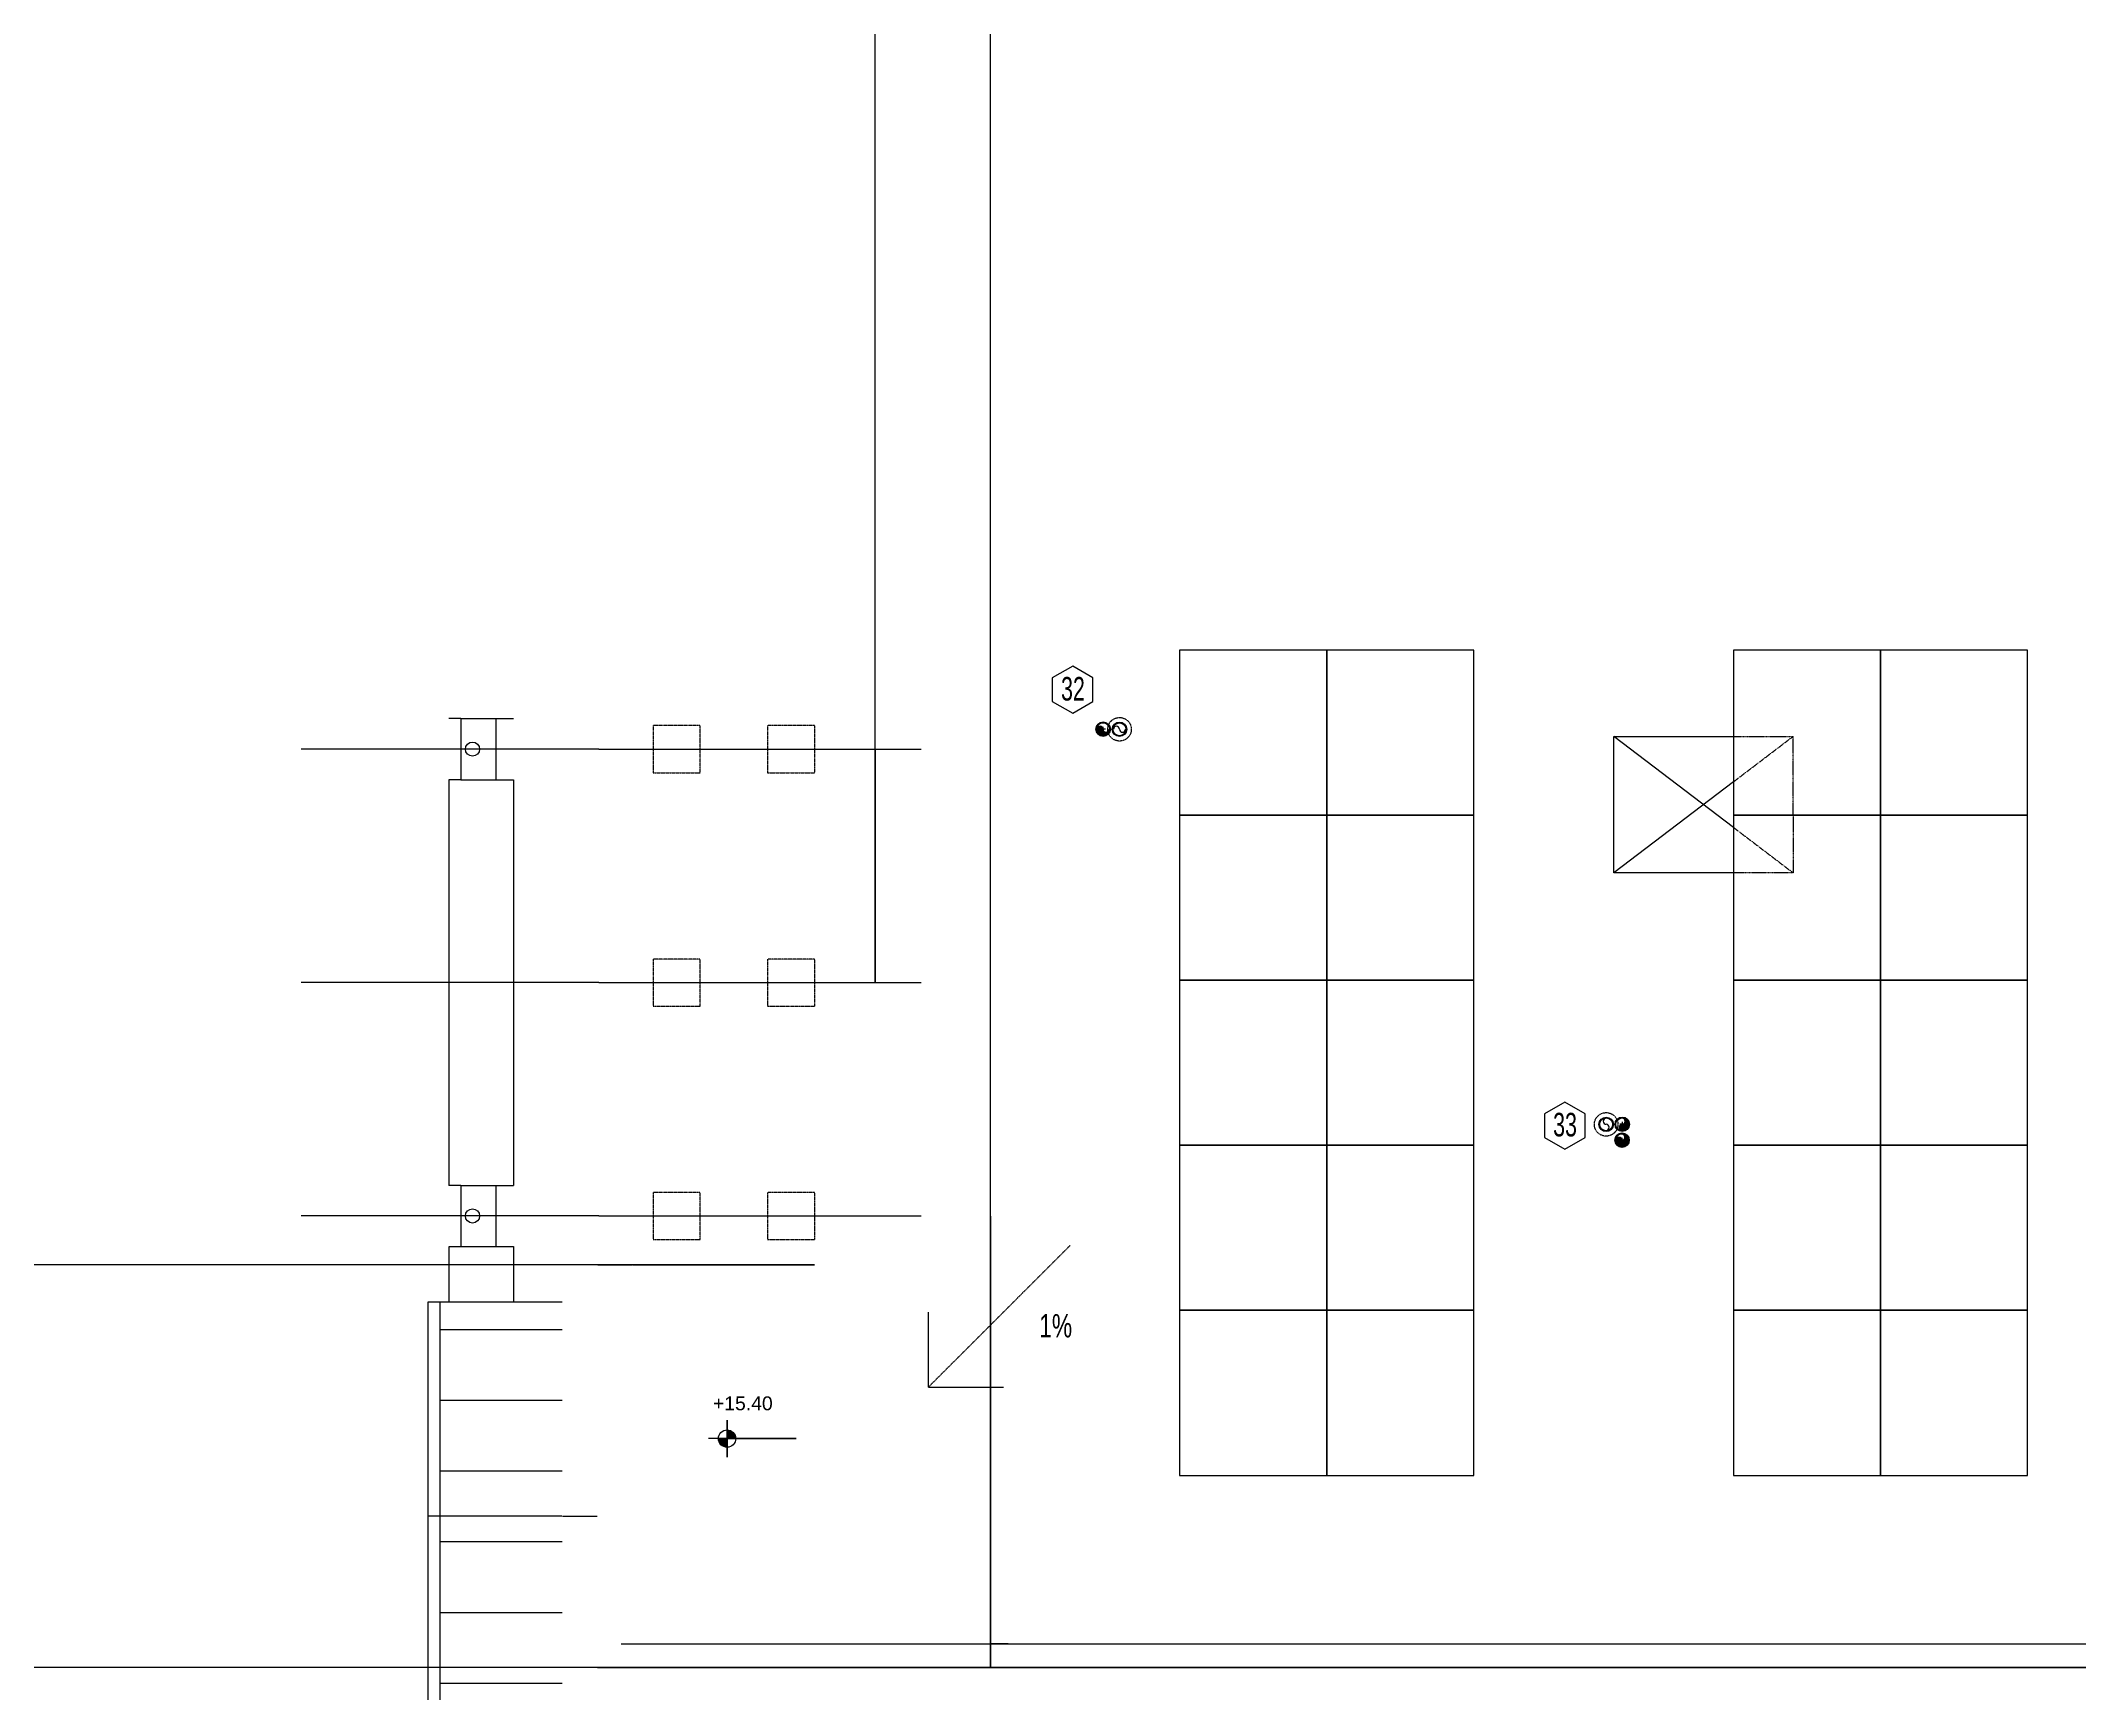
# Model space of a CAD drawing. Header units: millimetres. Extents: x -3782782348 to 131293, y -36553 to 57271.
# Drawn here: x 119322 to 121050, y -28763 to -27361 of the extents above; entities that cross this region are included whole.
import ezdxf

# ---------------------------------------------------------------- set-up
doc = ezdxf.new("R2010")
doc.units = ezdxf.units.MM
doc.header["$LTSCALE"] = 0.01
doc.linetypes.add('DASHED', pattern=[19.05, 12.7, -6.35])
doc.linetypes.add('HIDDEN', pattern=[0.375, 0.25, -0.125])
doc.layers.get('Defpoints').update_dxf_attribs({"color": 253})
for name, color, linetype in [('0_visto', 2, 'Continuous'), ('X_cavedi', 1, 'Continuous'), ('X_Esterno', 8, 'Continuous'), ('X_FOROMETRIA SCARICO NUMERAZIONE', 6, 'Continuous'), ('X_MURI', 8, 'Continuous'), ('X_Proiezini', 1, 'Continuous'), ('X_quote', 5, 'Continuous'), ('X_quote 1', 253, 'Continuous'), ('X_Quote altimetriche', 5, 'Continuous'), ('X_Serramenti Est', 1, 'Continuous'), ('X_TESTI', 253, 'Continuous')]:
    doc.layers.add(name, color=color, linetype=linetype)
doc.styles.add('Max 50', font='arial.ttf', dxfattribs={"width": 0.65, "height": 0.125})
doc.styles.add('QUOTE', font='simplex.shx', dxfattribs={"width": 0.7})
doc.styles.get("Standard").update_dxf_attribs({"font": 'arial.ttf'})
doc.dimstyles.get("Standard").update_dxf_attribs({"dimscale": 0, "dimtxt": 0.18, "dimasz": 0.18, "dimexe": 0.18, "dimexo": 0.0625, "dimgap": 0.09, "dimtad": 1, "dimdec": 0, "dimzin": 0, "dimdsep": 46, "dimtxsty": 'Standard', "dimcen": 0.09, "dimclrd": 256, "dimclre": 256, "dimclrt": 5, "dimadec": 0, "dimazin": 0, "dimtfac": 1, "dimtdec": 0, "dimtix": 1, "dimtofl": 0, "dimtmove": 2, "dimatfit": 3, "dimfxl": 1, "dimtolj": 1, "dimtzin": 0, "dimarcsym": 0})

# ---------------------------------------------------------------- blocks, each defined once
blk = doc.blocks.new('*D100')
at = {"layer": 'Defpoints', "color": 0, "transparency": 16777216}
for p in [(119650, -28612.4, 0), (119763.8, -28612.4, 0), (119763.8, -28612.4, 0)]:
    blk.add_point(p, dxfattribs=at)
at = {"layer": 'X_quote 1', "lineweight": -2, "transparency": 16777216}
blk.add_line((119650.2, -28612.4, 0), (119763.6, -28612.4, 0), dxfattribs=at)
at = {"layer": 'X_quote 1', "transparency": 16777216}
for points in [[(119650.2, -28612.4, 0), (119650.2, -28612.5, 0), (119650, -28612.4, 0)], [(119763.6, -28612.4, 0), (119763.6, -28612.5, 0), (119763.8, -28612.4, 0)]]:
    blk.add_solid(points, dxfattribs=at)
at = {"layer": 'X_quote 1', "color": 5, "transparency": 16777216, "insert": (119706.9, -28612.3, 0), "char_height": 0.18, "attachment_point": 5}
blk.add_mtext('\\A1;114', dxfattribs=at)
blk = doc.blocks.new('*D101')
at = {"layer": 'Defpoints', "color": 0, "transparency": 16777216}
for p in [(119763.8, -28612.5, 0), (119793.8, -28612.5, 0), (119793.8, -28612.5, 0)]:
    blk.add_point(p, dxfattribs=at)
at = {"layer": 'X_quote 1', "lineweight": -2, "transparency": 16777216}
blk.add_line((119764, -28612.5, 0), (119793.6, -28612.5, 0), dxfattribs=at)
at = {"layer": 'X_quote 1', "transparency": 16777216}
for points in [[(119764, -28612.5, 0), (119764, -28612.5, 0), (119763.8, -28612.5, 0)], [(119793.6, -28612.5, 0), (119793.6, -28612.5, 0), (119793.8, -28612.5, 0)]]:
    blk.add_solid(points, dxfattribs=at)
at = {"layer": 'X_quote 1', "color": 5, "transparency": 16777216, "insert": (119778.8, -28612.3, 0), "char_height": 0.18, "attachment_point": 5}
blk.add_mtext('\\A1;30', dxfattribs=at)
blk = doc.blocks.new('*D310')
at = {"layer": 'Defpoints', "color": 0, "transparency": 16777216}
for p in [(94093.8, -20992.5), (94093.8, -21121.1), (119793.8, -28741, 0)]:
    blk.add_point(p, dxfattribs=at)
at = {"layer": 'X_quote 1', "lineweight": -2, "transparency": 16777216}
blk.add_line((119793.6, -20992.5), (94093.9, -20992.5), dxfattribs=at)
at = {"layer": 'X_quote 1', "transparency": 16777216}
for points in [[(94093.9, -20992.5), (94093.9, -20992.6), (94093.8, -20992.5)], [(119793.6, -20992.5), (119793.6, -20992.6), (119793.8, -20992.5)]]:
    blk.add_solid(points, dxfattribs=at)
at = {"layer": 'X_quote 1', "color": 5, "transparency": 16777216, "insert": (106943.8, -20992.3), "char_height": 0.18, "attachment_point": 5}
blk.add_mtext('\\A1;25700', dxfattribs=at)
blk = doc.blocks.new('*D358')
at = {"layer": 'Defpoints', "color": 0, "transparency": 16777216}
for p in [(90651.9, -21151.1), (120127.2, -21151.1), (120127, -28741)]:
    blk.add_point(p, dxfattribs=at)
at = {"layer": 'X_quote 1', "lineweight": -2, "transparency": 16777216}
blk.add_line((120127.2, -28740.9), (120127.2, -21151.2), dxfattribs=at)
at = {"layer": 'X_quote 1', "transparency": 16777216}
for points in [[(120127.2, -21151.2), (120127.2, -21151.2), (120127.2, -21151.1)], [(120127.2, -28740.9), (120127.2, -28740.9), (120127.2, -28741)]]:
    blk.add_solid(points, dxfattribs=at)
at = {"layer": 'X_quote 1', "color": 5, "transparency": 16777216, "insert": (120127, -24946.1), "char_height": 0.18, "attachment_point": 5, "rotation": 90}
blk.add_mtext('\\A1;7590', dxfattribs=at)
blk = doc.blocks.new('*D177')
at = {"layer": 'Defpoints', "color": 0, "transparency": 16777216}
for p in [(120142.2, -28358), (120127.2, -28721), (120142.2, -28721, 0)]:
    blk.add_point(p, dxfattribs=at)
at = {"layer": 'X_quote 1', "lineweight": -2, "transparency": 16777216}
blk.add_line((120127.2, -28358.2), (120127.2, -28720.9), dxfattribs=at)
at = {"layer": 'X_quote 1', "transparency": 16777216}
for points in [[(120127.2, -28358.2), (120127.2, -28358.2), (120127.2, -28358)], [(120127.2, -28720.9), (120127.2, -28720.9), (120127.2, -28721)]]:
    blk.add_solid(points, dxfattribs=at)
at = {"layer": 'X_quote 1', "color": 5, "transparency": 16777216, "insert": (120127, -28539.5), "char_height": 0.18, "attachment_point": 5, "rotation": 90}
blk.add_mtext('\\A1;363', dxfattribs=at)
blk = doc.blocks.new('*D338')
at = {"layer": 'Defpoints', "color": 0, "transparency": 16777216}
for p in [(120068.2, -27962.1, 0), (120029.4, -28160.1), (120068.3, -28160.1, 0)]:
    blk.add_point(p, dxfattribs=at)
at = {"layer": 'X_quote 1', "lineweight": -2, "transparency": 16777216}
blk.add_line((120029.4, -27962.2), (120029.4, -28159.9), dxfattribs=at)
at = {"layer": 'X_quote 1', "transparency": 16777216}
for points in [[(120029.3, -27962.2), (120029.4, -27962.2), (120029.4, -27962.1)], [(120029.3, -28159.9), (120029.4, -28159.9), (120029.4, -28160.1)]]:
    blk.add_solid(points, dxfattribs=at)
at = {"layer": 'X_quote 1', "color": 5, "transparency": 16777216, "insert": (120029.2, -28061.1), "char_height": 0.18, "attachment_point": 5, "rotation": 90}
blk.add_mtext('\\A1;198', dxfattribs=at)
blk = doc.blocks.new('*D339')
at = {"layer": 'Defpoints', "color": 0, "transparency": 16777216}
for p in [(90600.4, -20738.1, 0), (120029.4, -20738.1), (120068.3, -28160.1, 0)]:
    blk.add_point(p, dxfattribs=at)
at = {"layer": 'X_quote 1', "lineweight": -2, "transparency": 16777216}
blk.add_line((120029.4, -28159.9), (120029.4, -20738.2), dxfattribs=at)
at = {"layer": 'X_quote 1', "transparency": 16777216}
for points in [[(120029.3, -20738.2), (120029.4, -20738.2), (120029.4, -20738.1)], [(120029.3, -28159.9), (120029.4, -28159.9), (120029.4, -28160.1)]]:
    blk.add_solid(points, dxfattribs=at)
at = {"layer": 'X_quote 1', "color": 5, "transparency": 16777216, "insert": (120029.2, -24449.1), "char_height": 0.18, "attachment_point": 5, "rotation": 90}
blk.add_mtext('\\A1;7422', dxfattribs=at)
blk = doc.blocks.new('*D180')
at = {"layer": 'Defpoints', "color": 0, "transparency": 16777216}
for p in [(119793.8, -28401.7, 0), (119823.8, -28399.4, 0), (119823.8, -28399.4)]:
    blk.add_point(p, dxfattribs=at)
at = {"layer": 'X_quote 1', "lineweight": -2, "transparency": 16777216}
blk.add_line((119794, -28399.4), (119823.6, -28399.4), dxfattribs=at)
at = {"layer": 'X_quote 1', "transparency": 16777216}
for points in [[(119794, -28399.4), (119794, -28399.5), (119793.8, -28399.4)], [(119823.6, -28399.4), (119823.6, -28399.5), (119823.8, -28399.4)]]:
    blk.add_solid(points, dxfattribs=at)
at = {"layer": 'X_quote 1', "color": 5, "transparency": 16777216, "insert": (119808.8, -28399.3), "char_height": 0.18, "attachment_point": 5}
blk.add_mtext('\\A1;30', dxfattribs=at)
blk = doc.blocks.new('*D181')
at = {"layer": 'Defpoints', "color": 0, "transparency": 16777216}
for p in [(119840.9, -28378, 0), (119823.8, -28399.4, 0), (119840.9, -28399.4)]:
    blk.add_point(p, dxfattribs=at)
at = {"layer": 'X_quote 1', "lineweight": -2, "transparency": 16777216}
blk.add_line((119824, -28399.4), (119840.7, -28399.4), dxfattribs=at)
at = {"layer": 'X_quote 1', "transparency": 16777216}
for points in [[(119824, -28399.4), (119824, -28399.5), (119823.8, -28399.4)], [(119840.7, -28399.4), (119840.7, -28399.5), (119840.9, -28399.4)]]:
    blk.add_solid(points, dxfattribs=at)
at = {"layer": 'X_quote 1', "color": 5, "transparency": 16777216, "insert": (119832.3, -28399.3), "char_height": 0.18, "attachment_point": 5}
blk.add_mtext('\\A1;17', dxfattribs=at)
blk = doc.blocks.new('*D182')
at = {"layer": 'Defpoints', "color": 0, "transparency": 16777216}
for p in [(119840.9, -28378, 0), (119880.9, -28378, 0), (119880.9, -28399.4)]:
    blk.add_point(p, dxfattribs=at)
at = {"layer": 'X_quote 1', "lineweight": -2, "transparency": 16777216}
blk.add_line((119841, -28399.4), (119880.7, -28399.4), dxfattribs=at)
at = {"layer": 'X_quote 1', "transparency": 16777216}
for points in [[(119841, -28399.4), (119841, -28399.5), (119840.9, -28399.4)], [(119880.7, -28399.4), (119880.7, -28399.5), (119880.9, -28399.4)]]:
    blk.add_solid(points, dxfattribs=at)
at = {"layer": 'X_quote 1', "color": 5, "transparency": 16777216, "insert": (119860.9, -28399.3), "char_height": 0.18, "attachment_point": 5}
blk.add_mtext('\\A1;40', dxfattribs=at)
blk = doc.blocks.new('*D183')
at = {"layer": 'Defpoints', "color": 0, "transparency": 16777216}
for p in [(119880.9, -28378, 0), (119938.1, -28378, 0), (119938.1, -28399.4)]:
    blk.add_point(p, dxfattribs=at)
at = {"layer": 'X_quote 1', "lineweight": -2, "transparency": 16777216}
blk.add_line((119881, -28399.4), (119937.9, -28399.4), dxfattribs=at)
at = {"layer": 'X_quote 1', "transparency": 16777216}
for points in [[(119881, -28399.4), (119881, -28399.5), (119880.9, -28399.4)], [(119937.9, -28399.4), (119937.9, -28399.5), (119938.1, -28399.4)]]:
    blk.add_solid(points, dxfattribs=at)
at = {"layer": 'X_quote 1', "color": 5, "transparency": 16777216, "insert": (119909.5, -28399.3), "char_height": 0.18, "attachment_point": 5}
blk.add_mtext('\\A1;57', dxfattribs=at)
blk = doc.blocks.new('*D184')
at = {"layer": 'Defpoints', "color": 0, "transparency": 16777216}
for p in [(119938.1, -28378, 0), (119978.1, -28378, 0), (119978.1, -28399.4)]:
    blk.add_point(p, dxfattribs=at)
at = {"layer": 'X_quote 1', "lineweight": -2, "transparency": 16777216}
blk.add_line((119938.2, -28399.4), (119977.9, -28399.4), dxfattribs=at)
at = {"layer": 'X_quote 1', "transparency": 16777216}
for points in [[(119938.2, -28399.4), (119938.2, -28399.5), (119938.1, -28399.4)], [(119977.9, -28399.4), (119977.9, -28399.5), (119978.1, -28399.4)]]:
    blk.add_solid(points, dxfattribs=at)
at = {"layer": 'X_quote 1', "color": 5, "transparency": 16777216, "insert": (119958.1, -28399.3), "char_height": 0.18, "attachment_point": 5}
blk.add_mtext('\\A1;40', dxfattribs=at)
blk = doc.blocks.new('*D341')
at = {"layer": 'Defpoints', "color": 0, "transparency": 16777216}
for p in [(90600.4, -20738.1, 0), (119978.1, -28378, 0), (90600.4, -28399.4)]:
    blk.add_point(p, dxfattribs=at)
at = {"layer": 'X_quote 1', "lineweight": -2, "transparency": 16777216}
blk.add_line((119977.9, -28399.4), (90600.5, -28399.4), dxfattribs=at)
at = {"layer": 'X_quote 1', "transparency": 16777216}
for points in [[(90600.5, -28399.4), (90600.5, -28399.5), (90600.4, -28399.4)], [(119977.9, -28399.4), (119977.9, -28399.5), (119978.1, -28399.4)]]:
    blk.add_solid(points, dxfattribs=at)
at = {"layer": 'X_quote 1', "color": 5, "transparency": 16777216, "insert": (105289.2, -28399.3), "char_height": 0.18, "attachment_point": 5}
blk.add_mtext('\\A1;29378', dxfattribs=at)
blk = doc.blocks.new('colonna')
at = {"ltscale": 20}
h = blk.add_hatch(color=256, dxfattribs=at)
h.paths.add_polyline_path([(793.702, -32.366, -1), (793.58, -32.367, -1)])
h.paths.add_polyline_path([(793.586, -32.367, 1), (793.695, -32.366, 1)], flags=16)
blk.add_hatch(color=256).paths.add_polyline_path([(793.692, -32.366, -1), (793.59, -32.367, -1), (793.641, -32.366, 1)])
at = {"color": 2}
for p, q in [((793.661, -32.366), (793.62, -32.367)), ((793.641, -32.387), (793.64, -32.346))]:
    blk.add_line(p, q, dxfattribs=at)
at = {"color": 7}
for radius in [0.0611, 0.0543]:
    blk.add_circle((793.641, -32.366), radius, dxfattribs=at)
at = {"color": 2}
for centre, start, end in [((793.615, -32.367), 0.5919, 180.5919), ((793.666, -32.366), 180.5919, 0.5919)]:
    blk.add_arc(centre, 0.0255, start, end, dxfattribs=at)
blk = doc.blocks.new('*D220')
at = {"layer": '0_visto', "lineweight": -2, "transparency": 16777216}
for p, q in [((120142.1, -28721), (120127, -28721)), ((120127.2, -28721.2), (120127.2, -28740.9)), ((120142.1, -28741), (120127, -28741))]:
    blk.add_line(p, q, dxfattribs=at)
at = {"layer": '0_visto', "transparency": 16777216}
for points in [[(120127.2, -28721.2), (120127.2, -28721.2), (120127.2, -28721)], [(120127.2, -28740.9), (120127.2, -28740.9), (120127.2, -28741)]]:
    blk.add_solid(points, dxfattribs=at)
at = {"layer": 'Defpoints', "color": 0, "transparency": 16777216}
for p in [(120142.2, -28721), (120127.2, -28741), (120142.2, -28741)]:
    blk.add_point(p, dxfattribs=at)
at = {"layer": '0_visto', "color": 5, "transparency": 16777216, "insert": (120127, -28731), "char_height": 0.18, "attachment_point": 5, "rotation": 90}
blk.add_mtext('\\A1;20', dxfattribs=at)
blk = doc.blocks.new('*D445')
at = {"layer": 'Defpoints', "color": 0, "transparency": 16777216}
for p in [(93984.9, -21151.1), (93984.9, -21151.1), (123501.9, -28741, 0)]:
    blk.add_point(p, dxfattribs=at)
at = {"layer": 'X_quote', "lineweight": -2, "transparency": 16777216}
for p, q in [((93984.9, -21151.1), (93985, -21151.1)), ((93984.9, -28740.9), (93984.9, -21151.2)), ((123501.8, -28741), (93984.7, -28741))]:
    blk.add_line(p, q, dxfattribs=at)
at = {"layer": 'X_quote', "transparency": 16777216}
for points in [[(93984.8, -21151.2), (93984.9, -21151.2), (93984.9, -21151.1)], [(93984.8, -28740.9), (93984.9, -28740.9), (93984.9, -28741)]]:
    blk.add_solid(points, dxfattribs=at)
at = {"layer": 'X_quote', "color": 5, "transparency": 16777216, "insert": (93984.7, -24946.1), "char_height": 0.18, "attachment_point": 5, "rotation": 90}
blk.add_mtext('\\A1;7590', dxfattribs=at)
blk = doc.blocks.new('quota altim')
at = {"layer": 'X_Quote altimetriche', "ltscale": 4}
h = blk.add_hatch(color=256, dxfattribs=at)
h.paths.add_polyline_path([(0, 18.7), (0, 0), (18.7, 0, 0.414214)])
h.paths.add_polyline_path([(0, 0), (-18.7, 0, 0.414214), (0, -18.7)])
blk.add_lwpolyline([(0, 0), (0, 40), (0, 40), (0, -40), (0, -40), (0, 0), (40, 0), (149.3, 0), (0, 0), (-40, 0), (-40, 0)], dxfattribs=at)
blk.add_circle((0, 0), 18.7, dxfattribs=at)

msp = doc.modelspace()

# ---------------------------------------------------------------- hatches: boundary and pattern name
at = {"ltscale": 20}
h = msp.add_hatch(color=256, dxfattribs=at)
h.paths.add_polyline_path([(120662.8, -28274.1, -1), (120662.8, -28286.3, -1)])
h.paths.add_polyline_path([(120662.8, -28285.6, 1), (120662.8, -28274.8, 1)], flags=16)
msp.add_hatch(color=256).paths.add_polyline_path([(120662.8, -28275.1, -1), (120662.8, -28285.3, -1), (120662.8, -28280.2, 1)])
at = {"layer": 'X_FOROMETRIA SCARICO NUMERAZIONE', "ltscale": 20}
h = msp.add_hatch(color=140, dxfattribs=at)
h.paths.add_polyline_path([(120662.6, -28287.6, -1), (120662.6, -28299.9, -1)])
h.paths.add_polyline_path([(120662.6, -28299.2, 1), (120662.6, -28288.3, 1)], flags=16)
at = {"layer": 'X_FOROMETRIA SCARICO NUMERAZIONE'}
msp.add_hatch(color=140, dxfattribs=at).paths.add_polyline_path([(120662.6, -28288.6, -1), (120662.6, -28298.8, -1), (120662.6, -28293.7, 1)])

# ---------------------------------------------------------------- linework, layer by layer
at = {"color": 2}
for p, q in [((120664.8, -28280.2, 0), (120660.7, -28280.2, 0)), ((120662.8, -28278.2, 0), (120662.8, -28282.3, 0))]:
    msp.add_line(p, q, dxfattribs=at)
at = {"color": 7}
for radius in [6.11, 5.43]:
    msp.add_circle((120662.8, -28280.2, 0), radius, dxfattribs=at)
at = {"color": 2}
for centre, start, end in [((120233.9, -27945.2, 0), 360, 180), ((120239, -27945.2, 0), 180, 360), ((120649.2, -28277.7, 0), 90, 270), ((120649.2, -28282.8, 0), 270, 90), ((120662.8, -28282.8, 0), 90, 270), ((120662.8, -28277.7, 0), 270, 90)]:
    msp.add_arc(centre, 2.55, start, end, dxfattribs=at)
at = {"layer": 'X_cavedi', "ltscale": 30}
for p, q in [((120757.1, -28028.4, 0), (120655.8, -27951.2, 0)), ((120757.1, -27989.8, 0), (120655.8, -28067, 0))]:
    msp.add_line(p, q, dxfattribs=at)
at = {"layer": 'X_cavedi', "elevation": 0}
msp.add_lwpolyline([(120757.1, -28067), (120655.8, -28067), (120655.8, -27951.2), (120757.1, -27951.2)], dxfattribs=at)
at = {"layer": 'X_cavedi'}
for centre, radius in [((120236.5, -27945.2, 0), 6.11), ((120236.5, -27945.2, 0), 5.43), ((120649.2, -28280.3, 0), 6.11), ((120649.2, -28280.3, 0), 6.11), ((120649.2, -28280.3, 0), 5.43)]:
    msp.add_circle(centre, radius, dxfattribs=at)
at = {"layer": 'X_Esterno'}
for p, q in [((119677.8, -27936, 0), (119667.8, -27936, 0)), ((119677.8, -27936, 0), (119707.8, -27936, 0)), ((119677.8, -27936, 0), (119677.8, -27988.1, 0)), ((119707.8, -27988, 0), (119707.8, -27936, 0)), ((119707.8, -27936, 0), (119722.7, -27936, 0)), ((119794.9, -27962.1, 0), (120068.4, -27962.1, 0)), ((119677.8, -27988.1, 0), (119667.8, -27988.1, 0)), ((119667.8, -27988.1, 0), (119667.8, -28332, 0)), ((119677.8, -27988, 0), (119707.8, -27988, 0)), ((119707.8, -27988, 0), (119722.7, -27988, 0)), ((119722.7, -27988, 0), (119722.7, -28332, 0)), ((119794.9, -28160.1, 0), (120068.4, -28160.1, 0)), ((119677.8, -28332, 0), (119667.8, -28332, 0)), ((119677.8, -28332, 0), (119707.8, -28332, 0)), ((119677.8, -28332, 0), (119677.8, -28384.1, 0)), ((119707.8, -28384, 0), (119707.8, -28332, 0)), ((119707.8, -28332, 0), (119722.7, -28332, 0)), ((119794.9, -28358, 0), (120068.4, -28358, 0)), ((119677.8, -28384.1, 0), (119667.8, -28384.1, 0)), ((119667.8, -28384.1, 0), (119667.8, -28431, 0)), ((119677.8, -28384, 0), (119707.8, -28384, 0)), ((119707.8, -28384, 0), (119722.7, -28384, 0)), ((119722.7, -28384, 0), (119722.7, -28431, 0)), ((119763.8, -28431, 0), (119650, -28431, 0)), ((119763.8, -28431, 0), (119650, -28431, 0)), ((119660, -28431, 0), (119660, -28874.6, 0)), ((119763.8, -28454.5, 0), (119660, -28454.5, 0)), ((119763.8, -28454.5, 0), (119660, -28454.5, 0)), ((119763.8, -28514.5, 0), (119660, -28514.5, 0)), ((119763.8, -28574.5, 0), (119660, -28574.5, 0)), ((119763.8, -28634.5, 0), (119660, -28634.5, 0)), ((119763.8, -28694.5, 0), (119660, -28694.5, 0)), ((119813.8, -28721, 0), (121321.8, -28721, 0)), ((119763.8, -28754.5, 0), (119660, -28754.5, 0))]:
    msp.add_line(p, q, dxfattribs=at)
at = {"layer": 'X_Esterno', "elevation": 0}
for points in [[(120287.4, -28018), (120412.2, -28018), (120412.2, -27878), (120287.4, -27878)], [(120412.2, -28018), (120536.9, -28018), (120536.9, -27878), (120412.2, -27878)], [(120757.1, -28018), (120881.8, -28018), (120881.8, -27878), (120757.1, -27878)], [(120881.8, -28018), (121006.6, -28018), (121006.6, -27878), (120881.8, -27878)], [(120287.4, -28158), (120412.2, -28158), (120412.2, -28018), (120287.4, -28018)], [(120412.2, -28158), (120536.9, -28158), (120536.9, -28018), (120412.2, -28018)], [(120757.1, -28158), (120881.8, -28158), (120881.8, -28018), (120757.1, -28018)], [(120881.8, -28158), (121006.6, -28158), (121006.6, -28018), (120881.8, -28018)], [(120287.4, -28298), (120412.2, -28298), (120412.2, -28158), (120287.4, -28158)], [(120412.2, -28298), (120536.9, -28298), (120536.9, -28158), (120412.2, -28158)], [(120757.1, -28298), (120881.8, -28298), (120881.8, -28158), (120757.1, -28158)], [(120881.8, -28298), (121006.6, -28298), (121006.6, -28158), (120881.8, -28158)], [(120287.4, -28438), (120412.2, -28438), (120412.2, -28298), (120287.4, -28298)], [(120412.2, -28438), (120536.9, -28438), (120536.9, -28298), (120412.2, -28298)], [(120757.1, -28438), (120881.8, -28438), (120881.8, -28298), (120757.1, -28298)], [(120881.8, -28438), (121006.6, -28438), (121006.6, -28298), (120881.8, -28298)], [(120287.4, -28578), (120412.2, -28578), (120412.2, -28438), (120287.4, -28438)], [(120412.2, -28578), (120536.9, -28578), (120536.9, -28438), (120412.2, -28438)], [(120757.1, -28578), (120881.8, -28578), (120881.8, -28438), (120757.1, -28438)], [(120881.8, -28578), (121006.6, -28578), (121006.6, -28438), (120881.8, -28438)]]:
    msp.add_lwpolyline(points, close=True, dxfattribs=at)
at = {"layer": 'X_FOROMETRIA SCARICO NUMERAZIONE', "color": 2}
for p, q in [((120664.7, -28293.7, 0), (120660.6, -28293.7, 0)), ((120662.6, -28291.7, 0), (120662.6, -28295.8, 0))]:
    msp.add_line(p, q, dxfattribs=at)
at = {"layer": 'X_FOROMETRIA SCARICO NUMERAZIONE', "elevation": 0}
for points in [[(120179.5, -27921.6), (120196.8, -27931.5), (120214, -27921.6), (120214, -27901.6), (120196.8, -27891.6), (120179.5, -27901.6)], [(120596.8, -28291.3), (120614.1, -28301.3), (120631.4, -28291.3), (120631.4, -28271.3), (120614.1, -28261.4), (120596.8, -28271.3)]]:
    msp.add_lwpolyline(points, close=True, dxfattribs=at)
at = {"layer": 'X_FOROMETRIA SCARICO NUMERAZIONE', "color": 7}
for radius in [6.11, 5.43]:
    msp.add_circle((120662.6, -28293.7, 0), radius, dxfattribs=at)
at = {"layer": 'X_FOROMETRIA SCARICO NUMERAZIONE', "color": 2}
for centre, start, end in [((120662.6, -28296.3, 0), 90, 270), ((120662.6, -28291.2, 0), 270, 90)]:
    msp.add_arc(centre, 2.55, start, end, dxfattribs=at)
at = {"layer": 'X_MURI', "ltscale": 30}
for centre in [(119687.8, -27962, 0), (119687.8, -28358, 0)]:
    msp.add_circle(centre, 6, dxfattribs=at)
at = {"layer": 'X_Proiezini', "linetype": 'HIDDEN', "ltscale": 100}
for p, q in [((120757.1, -27951.2, 0), (120807.8, -27951.2, 0)), ((120757.1, -27989.8, 0), (120807.8, -27951.2, 0)), ((120807.8, -28018, 0), (120807.8, -27951.2, 0)), ((120757.1, -28028.4, 0), (120807.8, -28067, 0)), ((120807.8, -28067, 0), (120757.1, -28067, 0))]:
    msp.add_line(p, q, dxfattribs=at)
at = {"layer": 'X_Proiezini', "linetype": 'HIDDEN', "ltscale": 200}
for p, q in [((119794.9, -27962, 0), (119542.6, -27962, 0)), ((119794.9, -28160, 0), (119542.6, -28160, 0)), ((119794.9, -28358, 0), (119542.6, -28358, 0)), ((120194.7, -28382.9), (120074.5, -28503.1)), ((120074.5, -28503.1), (120074.5, -28439.4)), ((120074.5, -28503.1), (120138.1, -28503.1))]:
    msp.add_line(p, q, dxfattribs=at)
at = {"layer": 'X_Proiezini', "ltscale": 0.5}
for p, q in [((119650, -28431, 0), (119650, -28884.6, 0)), ((119793.8, -28741, 0), (121321.8, -28741, 0))]:
    msp.add_line(p, q, dxfattribs=at)
at = {"layer": 'X_Proiezini', "linetype": 'HIDDEN', "ltscale": 100, "elevation": 0}
msp.add_lwpolyline([(120807.8, -28018), (120807.8, -28067)], dxfattribs=at)
at = {"layer": 'X_Serramenti Est', "color": 253, "linetype": 'DASHED', "ltscale": 0.4}
for p, q in [((119880.9, -27942.1, 0), (119840.9, -27942.1, 0)), ((119840.9, -27942.1, 0), (119840.9, -27982.1, 0)), ((119880.9, -27982.1, 0), (119880.9, -27942.1, 0)), ((119978.1, -27942.1, 0), (119938.1, -27942.1, 0)), ((119938.1, -27942.1, 0), (119938.1, -27982.1, 0)), ((119978.1, -27982.1, 0), (119978.1, -27942.1, 0)), ((119840.9, -27982.1, 0), (119880.9, -27982.1, 0)), ((119938.1, -27982.1, 0), (119978.1, -27982.1, 0)), ((119880.9, -28140.1, 0), (119840.9, -28140.1, 0)), ((119840.9, -28140.1, 0), (119840.9, -28180.1, 0)), ((119880.9, -28180.1, 0), (119880.9, -28140.1, 0)), ((119978.1, -28140.1, 0), (119938.1, -28140.1, 0)), ((119938.1, -28140.1, 0), (119938.1, -28180.1, 0)), ((119978.1, -28180.1, 0), (119978.1, -28140.1, 0)), ((119840.9, -28180.1, 0), (119880.9, -28180.1, 0)), ((119938.1, -28180.1, 0), (119978.1, -28180.1, 0)), ((119880.9, -28338, 0), (119840.9, -28338, 0)), ((119840.9, -28338, 0), (119840.9, -28378, 0)), ((119880.9, -28378, 0), (119880.9, -28338, 0)), ((119978.1, -28338, 0), (119938.1, -28338, 0)), ((119938.1, -28338, 0), (119938.1, -28378, 0)), ((119978.1, -28378, 0), (119978.1, -28338, 0)), ((119840.9, -28378, 0), (119880.9, -28378, 0)), ((119938.1, -28378, 0), (119978.1, -28378, 0))]:
    msp.add_line(p, q, dxfattribs=at)
at = {"layer": 'X_Serramenti Est', "linetype": 'HIDDEN', "ltscale": 30}
for centre in [(120236.5, -27945.2, 0), (120649.2, -28280.3, 0)]:
    msp.add_circle(centre, 10, dxfattribs=at)

# ---------------------------------------------------------------- block references
at = {"layer": 'X_FOROMETRIA SCARICO NUMERAZIONE', "xscale": 100, "yscale": 100, "zscale": 100}
for p in [(40858.5, -24708.5, 0), (41298.6, -25057.1, 0)]:
    msp.add_blockref('colonna', p, dxfattribs=at)
at = {"layer": 'X_Quote altimetriche', "xscale": 0.3919999999943684, "yscale": 0.3919999999943684, "zscale": 0.3919999999943684}
msp.add_blockref('quota altim', (119903.7, -28546.8), dxfattribs=at)

# ---------------------------------------------------------------- texts
at = {"layer": 'X_FOROMETRIA SCARICO NUMERAZIONE', "char_height": 20, "width": 96.623, "attachment_point": 1, "style": 'Max 50'}
for s, insert in [('{32}', (120186.9, -27900.8, 0)), ('{33}', (120604.2, -28270.5, 0))]:
    msp.add_mtext(s, dxfattribs=dict(at, insert=insert))
at = {"layer": 'X_Quote altimetriche', "ltscale": 4, "insert": (119891.7, -28511), "char_height": 11.76, "width": 112.799, "attachment_point": 1}
msp.add_mtext('{\\fArial|b0|i0|c0|p34;+15.40}', dxfattribs=at)
at = {"layer": 'X_TESTI', "insert": (120196.3, -28461.2), "char_height": 1.814, "width": 178.385, "attachment_point": 9, "rotation": 359.8509, "style": 'QUOTE'}
msp.add_mtext('{\\fArial|b0|i0|c0|p34;\\H10.9x;1%}', dxfattribs=at)

# ---------------------------------------------------------------- dimensions: what is measured, and where the dimension line sits
at = {"layer": '0_visto'}
dim = msp.add_linear_dim(base=(120127.2, -28741), p1=(120142.2, -28721), p2=(120142.2, -28741), angle=90, dimstyle='Standard', override={"dimscale": 1}, dxfattribs=at)
dim.commit()
dim.dimension.update_dxf_attribs({"geometry": '*D220', "text_midpoint": (120127, -28731)})
at = {"layer": 'X_quote'}
dim = msp.add_linear_dim(base=(93984.9, -21151.1), p1=(123501.9, -28741, 0), p2=(93984.9, -21151.1), angle=90, dimstyle='Standard', override={"dimscale": 1}, dxfattribs=at)
dim.commit()
dim.dimension.update_dxf_attribs({"geometry": '*D445', "text_midpoint": (93984.7, -24946.1)})
at = {"layer": 'X_quote 1'}
for base, p1, p2, picture, middle in [((120029.4, -20738.1), (120068.3, -28160.1, 0), (90600.4, -20738.1, 0), '*D339', (120029.2, -24449.1)), ((120127.2, -21151.1), (120127, -28741), (90651.9, -21151.1), '*D358', (120127, -24946.1)), ((120029.4, -28160.1), (120068.2, -27962.1, 0), (120068.3, -28160.1, 0), '*D338', (120029.2, -28061.1)), ((120127.2, -28721), (120142.2, -28358), (120142.2, -28721, 0), '*D177', (120127, -28539.5))]:
    dim = msp.add_linear_dim(base=base, p1=p1, p2=p2, angle=90, dimstyle='Standard', override={"dimscale": 1, "dimse1": 1, "dimse2": 1}, dxfattribs=at)
    dim.commit()
    dim.dimension.update_dxf_attribs({"geometry": picture, "text_midpoint": middle})
for base, p1, p2, picture, middle in [((90600.4, -28399.4), (119978.1, -28378, 0), (90600.4, -20738.1, 0), '*D341', (105289.2, -28399.3)), ((94093.8, -20992.5), (119793.8, -28741, 0), (94093.8, -21121.1), '*D310', (106943.8, -20992.3)), ((119840.9, -28399.4), (119823.8, -28399.4, 0), (119840.9, -28378, 0), '*D181', (119832.3, -28399.3)), ((119880.9, -28399.4), (119840.9, -28378, 0), (119880.9, -28378, 0), '*D182', (119860.9, -28399.3)), ((119938.1, -28399.4), (119880.9, -28378, 0), (119938.1, -28378, 0), '*D183', (119909.5, -28399.3)), ((119978.1, -28399.4), (119938.1, -28378, 0), (119978.1, -28378, 0), '*D184', (119958.1, -28399.3)), ((119823.8, -28399.4), (119793.8, -28401.7, 0), (119823.8, -28399.4, 0), '*D180', (119808.8, -28399.3)), ((119763.8, -28612.4, 0), (119650, -28612.4, 0), (119763.8, -28612.4, 0), '*D100', (119706.9, -28612.3, 0)), ((119793.8, -28612.5, 0), (119763.8, -28612.5, 0), (119793.8, -28612.5, 0), '*D101', (119778.8, -28612.3, 0))]:
    dim = msp.add_linear_dim(base=base, p1=p1, p2=p2, dimstyle='Standard', override={"dimscale": 1, "dimse1": 1, "dimse2": 1}, dxfattribs=at)
    dim.commit()
    dim.dimension.update_dxf_attribs({"geometry": picture, "text_midpoint": middle})

doc.saveas('drawing.dxf')
